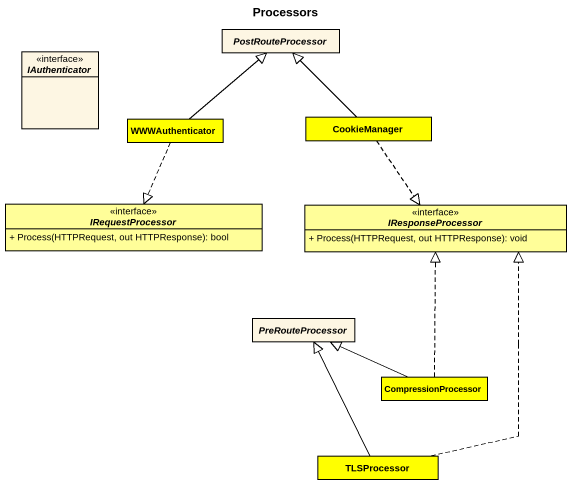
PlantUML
@startuml
title Processors
hide circle
hide empty members
skinparam classAttributeIconSize 0
interface IAuthenticator <<interface>>
abstract class PostRouteProcessor
class WWWAuthenticator #FFFF00
class CookieManager #FFFF00
interface IRequestProcessor <<interface>> #FFFE99 {
  + Process(HTTPRequest, out HTTPResponse): bool
}
interface IResponseProcessor <<interface>> #FFFE99 {
  + Process(HTTPRequest, out HTTPResponse): void
}
abstract class PreRouteProcessor
class CompressionProcessor #FFFF00
class TLSProcessor #FFFF00
WWWAuthenticator -up-|> PostRouteProcessor
WWWAuthenticator ..|> IRequestProcessor
CookieManager -up-|> PostRouteProcessor
CookieManager ..|> IResponseProcessor
CompressionProcessor .up.|> IResponseProcessor
CompressionProcessor -left-|> PreRouteProcessor
TLSProcessor .up.|> IResponseProcessor
TLSProcessor -up-|> PreRouteProcessor
@enduml
